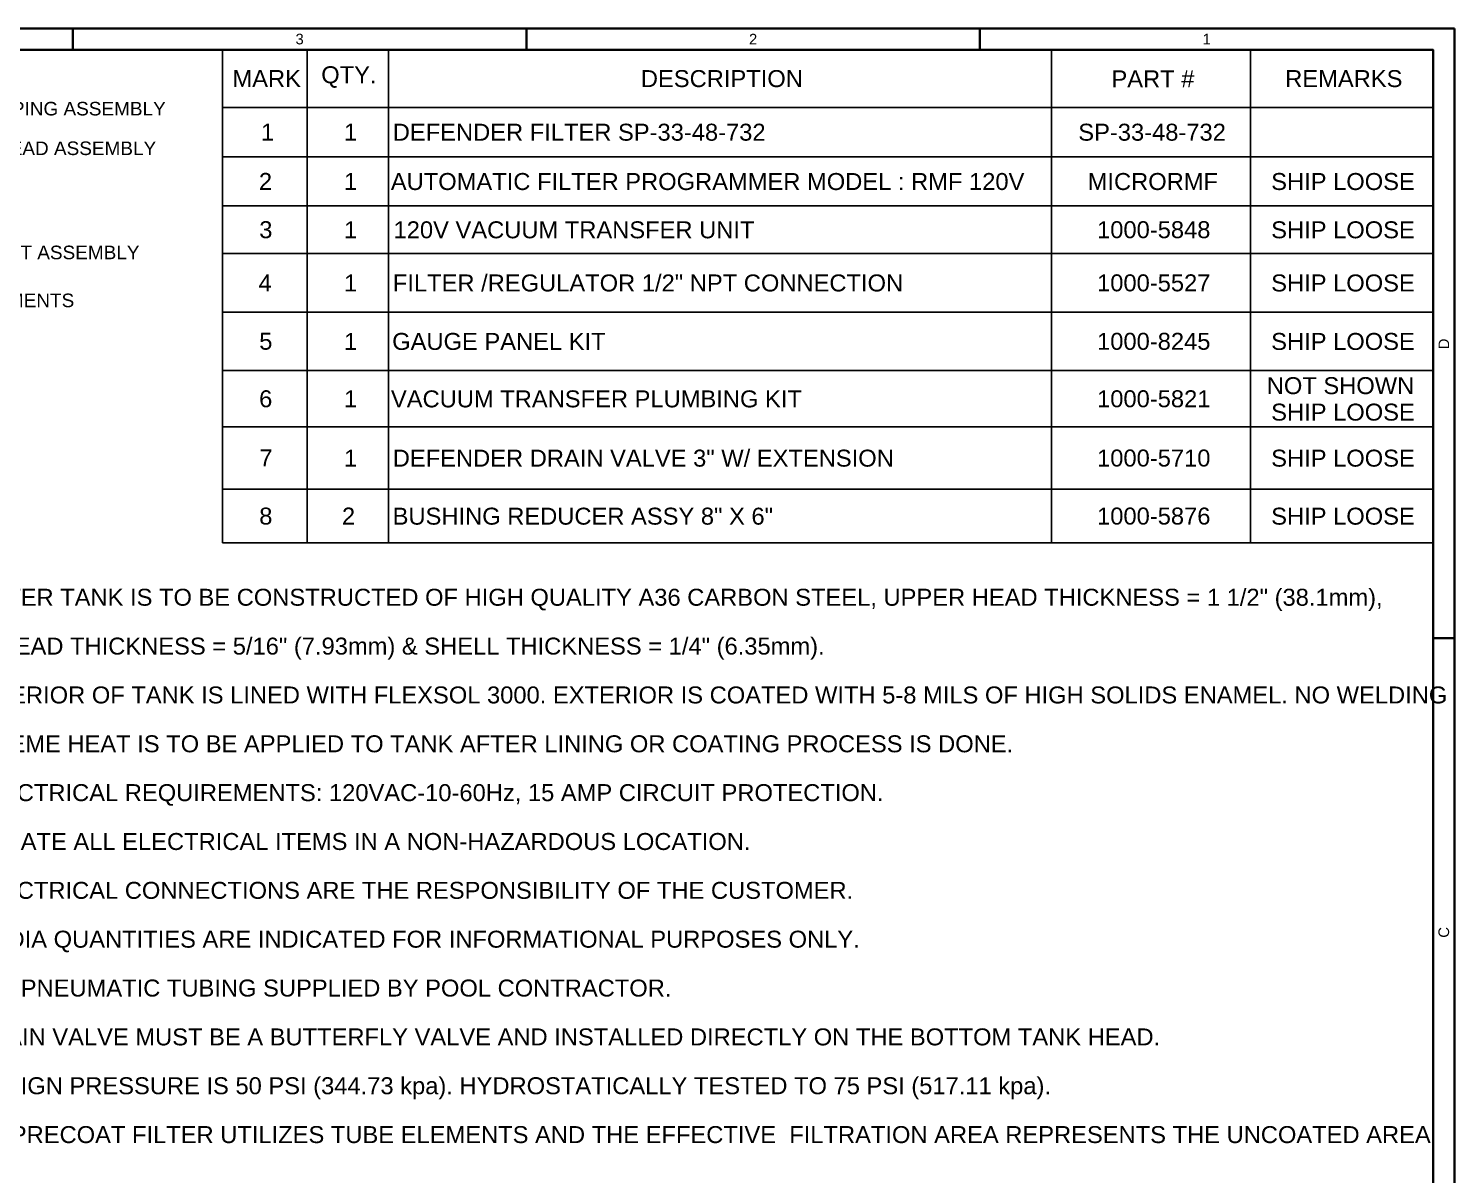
# Model space of a CAD drawing. Header units: inches. Extents: x 17 to 469, y 7 to 301.
# Drawn here: x 292.6 to 469, y 159.1 to 301 of the extents above; entities that cross this region are included whole.
import ezdxf

# ---------------------------------------------------------------- set-up
doc = ezdxf.new("R2010")
doc.units = ezdxf.units.IN
doc.header["$LTSCALE"] = 14
doc.header["$MEASUREMENT"] = 0
doc.layers.get('0').update_dxf_attribs({"lineweight": 25})
for name, color, linetype, lineweight in [('Border', 7, 'Continuous', 35), ('Symbol', 7, 'Continuous', 25), ('Symbol (ANSI)', 7, 'Continuous', 25)]:
    doc.layers.add(name, color=color, linetype=linetype, lineweight=lineweight)
doc.styles.add('MEMCOR Medium', font='arial.ttf')
doc.styles.add('Note Text (ANSI)', font='arial.ttf')
doc.styles.add('Standard A-B-C', font='arial.ttf')
doc.styles.add('Standard D-E NeptuneBenson', font='arial.ttf')

# ---------------------------------------------------------------- blocks, each defined once
blk = doc.blocks.new('Borders 22x34_D')
at = {"layer": 'Border'}
for p, q in [((33.5, 21.5), (1.25, 21.5)), ((21.289, 21.5), (21.289, 21.312)), ((25.297, 21.5), (25.297, 21.312)), ((29.305, 21.5), (29.305, 21.312)), ((33.5, 0.5), (33.5, 21.5)), ((33.312, 21.312), (1.25, 21.312)), ((33.312, 0.5), (33.312, 21.312)), ((33.312, 16.109), (33.5, 16.109))]:
    blk.add_line(p, q, dxfattribs=at)
at = {"layer": 'Border', "char_height": 0.094, "attachment_point": 5, "style": 'Standard A-B-C'}
for s, insert in [('\\fArial|b0|i0;{\\H0.0940;3}', (23.293, 21.406)), ('\\fArial|b0|i0;{\\H0.0940;2}', (27.301, 21.406)), ('\\fArial|b0|i0;{\\H0.0940;1}', (31.309, 21.406))]:
    blk.add_mtext(s, dxfattribs=dict(at, insert=insert))
at = {"layer": 'Border', "char_height": 0.094, "attachment_point": 5, "rotation": 90, "style": 'Standard A-B-C'}
for s, insert in [('\\fArial|b0|i0;{\\H0.0940;D}', (33.406, 18.711)), ('\\fArial|b0|i0;{\\H0.0940;C}', (33.406, 13.508))]:
    blk.add_mtext(s, dxfattribs=dict(at, insert=insert))
blk = doc.blocks.new('UPPER HEAD ADN ELEMENT DETAIL')
at = {"layer": 'Symbol (ANSI)', "color": 7, "char_height": 0.06, "attachment_point": 4, "style": 'Note Text (ANSI)'}
for s, insert in [('\\fArial|b0|i0;{\\H0.0600;PNEUMATIC BUMPING ASSEMBLY}', (0.3343, 0.5462)), ('\\fArial|b0|i0;{\\H0.0600;UPPER HEAD ASSEMBLY}', (0.6552, 0.371)), ('\\fArial|b0|i0;{\\H0.0600;TUBESHEET ASSEMBLY}', (0.6234, -0.0894)), ('\\fArial|b0|i0;{\\H0.0600;TUBE ELEMENTS}', (0.6145, -0.3014))]:
    blk.add_mtext(s, dxfattribs=dict(at, insert=insert))
blk = doc.blocks.new('Table1')
at = {"layer": 'Symbol'}
for p, q in [((22.611, 21.313), (33.312, 21.313)), ((22.611, 21.313), (22.611, 20.803)), ((23.36, 21.313), (23.36, 20.803)), ((24.079, 21.313), (24.079, 20.803)), ((29.938, 21.313), (29.938, 20.803)), ((31.698, 21.313), (31.698, 20.803)), ((33.312, 21.313), (33.312, 20.803)), ((22.611, 20.803), (33.312, 20.803)), ((22.611, 20.803), (22.611, 16.952)), ((23.36, 20.803), (23.36, 16.952)), ((24.079, 20.803), (24.079, 16.952)), ((29.938, 20.803), (29.938, 16.952)), ((31.698, 20.803), (31.698, 16.952)), ((33.312, 20.803), (33.312, 16.952)), ((22.611, 20.365), (33.312, 20.365)), ((22.611, 19.931), (33.312, 19.931)), ((22.611, 19.51), (33.312, 19.51)), ((22.611, 18.992), (33.312, 18.992)), ((22.611, 18.475), (33.312, 18.475)), ((22.611, 17.977), (33.312, 17.977)), ((22.611, 17.426), (33.312, 17.426)), ((22.611, 16.952), (33.312, 16.952))]:
    blk.add_line(p, q, dxfattribs=at)
at = {"layer": 'Symbol', "char_height": 0.15, "attachment_point": 7, "style": 'MEMCOR Medium'}
for s, insert in [('MARK', (22.699, 20.983)), ('QTY.', (23.484, 20.975)), ('DESCRIPTION', (26.309, 20.98)), ('PART #', (30.468, 20.98)), ('REMARKS', (32.004, 20.98)), ('1', (22.951, 20.509)), ('1', (23.685, 20.509)), ('DEFENDER FILTER SP-33-48-732', (24.116, 20.506)), ('SP-33-48-732', (30.175, 20.506)), ('2', (22.933, 20.073)), ('1', (23.685, 20.073)), ('AUTOMATIC FILTER PROGRAMMER MODEL : RMF 120V', (24.099, 20.07)), ('MICRORMF', (30.258, 20.07)), ('SHIP LOOSE', (31.88, 20.07)), ('3', (22.936, 19.644)), ('1', (23.685, 19.645)), ('120V VACUUM TRANSFER UNIT', (24.123, 19.643)), ('1000-5848', (30.341, 19.644)), ('SHIP LOOSE', (31.88, 19.643)), ('4', (22.93, 19.176)), ('1', (23.685, 19.175)), ('FILTER /REGULATOR 1/2" NPT CONNECTION', (24.117, 19.173)), ('1000-5527', (30.341, 19.174)), ('SHIP LOOSE', (31.88, 19.173)), ('5', (22.936, 18.658)), ('1', (23.685, 18.658)), ('GAUGE PANEL KIT', (24.111, 18.656)), ('1000-8245', (30.341, 18.657)), ('SHIP LOOSE', (31.88, 18.656)), ('NOT SHOWN ', (31.841, 18.265)), ('6', (22.935, 18.149)), ('1', (23.685, 18.151)), ('VACUUM TRANSFER PLUMBING KIT', (24.1, 18.148)), ('1000-5821', (30.341, 18.149)), ('SHIP LOOSE', (31.88, 18.031)), ('7', (22.937, 17.628)), ('1', (23.685, 17.626)), ('DEFENDER DRAIN VALVE 3" W/ EXTENSION', (24.116, 17.624)), ('1000-5710', (30.341, 17.625)), ('SHIP LOOSE', (31.88, 17.624)), ('8', (22.936, 17.112)), ('1000-5876', (30.341, 17.112)), ('2', (23.667, 17.114)), ('BUSHING REDUCER ASSY 8" X 6"', (24.115, 17.111)), ('SHIP LOOSE', (31.88, 17.111))]:
    blk.add_mtext(s, dxfattribs=dict(at, insert=insert))

msp = doc.modelspace()

# ---------------------------------------------------------------- block references
for name, p, xscale, yscale, zscale in [('Borders 22x34_D', (0, 0), 14, 14, 14), ('Table1', (0, 0), 14, 14, 14), ('UPPER HEAD ADN ELEMENT DETAIL', (261.44737, 275.77194), 28, 28, 28)]:
    msp.add_blockref(name, p, dxfattribs=dict(xscale=xscale, yscale=yscale, zscale=zscale))

# ---------------------------------------------------------------- texts
at = {"layer": 'Symbol (ANSI)', "insert": (277.15862, 237.69294), "char_height": 2.10000007, "width": 189.7074758, "attachment_point": 1, "line_spacing_factor": 1.727336, "style": 'Standard D-E NeptuneBenson'}
msp.add_mtext('\\fArial|b0|i0;NOTES:\\P\\fArial|b0|i0;1.^I\\fArial|b0|i0;FILTER TANK IS TO BE CONSTRUCTED OF HIGH QUALITY A36 CARBON STEEL, UPPER HEAD THICKNESS = 1 1/2" (38.1mm), \\PLOWER HEAD THICKNESS = 5/16" (7.93mm) & SHELL THICKNESS = 1/4" (6.35mm).\\P\\fArial|b0|i0;2.^I\\fArial|b0|i0;INTERIOR OF TANK IS LINED WITH FLEXSOL 3000. EXTERIOR IS COATED WITH 5-8 MILS OF HIGH SOLIDS ENAMEL. NO WELDING \\POR EXTREME HEAT IS TO BE APPLIED TO TANK AFTER LINING OR COATING PROCESS IS DONE.\\P\\fArial|b0|i0;3.^I\\fArial|b0|i0;ELECTRICAL REQUIREMENTS: 120VAC-10-60Hz, 15 AMP CIRCUIT PROTECTION.\\P\\fArial|b0|i0;4.^I\\fArial|b0|i0;LOCATE ALL ELECTRICAL ITEMS IN A NON-HAZARDOUS LOCATION.\\P\\fArial|b0|i0;5.^I\\fArial|b0|i0;ELECTRICAL CONNECTIONS ARE THE RESPONSIBILITY OF THE CUSTOMER.\\P\\fArial|b0|i0;6.^I\\fArial|b0|i0;MEDIA QUANTITIES ARE INDICATED FOR INFORMATIONAL PURPOSES ONLY.\\P\\fArial|b0|i0;7.^I\\fArial|b0|i0;ALL PNEUMATIC TUBING SUPPLIED BY POOL CONTRACTOR.\\P\\fArial|b0|i0;8.^I\\fArial|b0|i0;DRAIN VALVE MUST BE A BUTTERFLY VALVE AND INSTALLED DIRECTLY ON THE BOTTOM TANK HEAD.\\P\\fArial|b0|i0;9.^I\\fArial|b0|i0;DESIGN PRESSURE IS 50 PSI (344.73 kpa). HYDROSTATICALLY TESTED TO 75 PSI (517.11 kpa).\\P\\fArial|b0|i0;10.  THIS PRECOAT FILTER UTILIZES TUBE ELEMENTS AND THE EFFECTIVE  FILTRATION AREA REPRESENTS THE UNCOATED AREA', dxfattribs=at)

doc.saveas('drawing.dxf')
